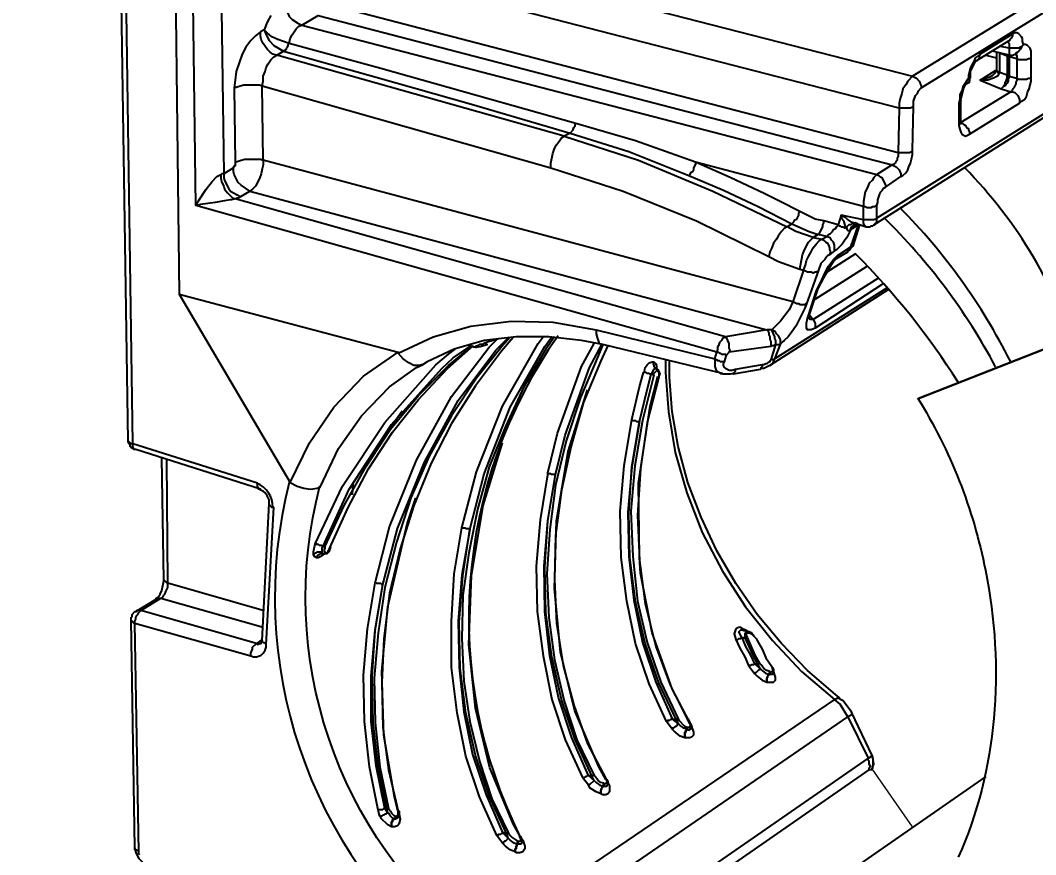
# Model space of a CAD drawing. Header units: feet. Extents: x -354 to 55127, y -297 to 4121.
# Drawn here: x -157.44 to -151.34, y 47.14 to 52.16 of the extents above; entities that cross this region are included whole.
import ezdxf
from ezdxf.enums import TextEntityAlignment as Align

# ---------------------------------------------------------------- set-up
doc = ezdxf.new("R2018")
doc.units = ezdxf.units.FT
doc.header["$MEASUREMENT"] = 0
for name, color, linetype in [('G-ANNO-TEXT', 1, 'Continuous'), ('G-TEXT', 7, 'Continuous'), ('PDF_0', 7, 'Continuous')]:
    doc.layers.add(name, color=color, linetype=linetype)
doc.styles.get("Standard").update_dxf_attribs({"font": 'arial.ttf'})

# ---------------------------------------------------------------- blocks, each defined once
blk = doc.blocks.new('sub-title')
at = {"color": 153, "lineweight": 30, "flags": 106}
blk.add_attdef('SUB_TITLE', text='', height=0.1875, dxfattribs=at).set_placement((0, 0.1875), align=Align.MIDDLE_CENTER)

msp = doc.modelspace()

# ---------------------------------------------------------------- linework, layer by layer
at = {"layer": 'PDF_0', "lineweight": 25}
for points in [[(-155.988, 48.4366), (-156.0228, 48.4134), (-156.017, 48.4076), (-156.0054, 48.4134), (-155.9938, 48.4134), (-155.9938, 48.4192), (-155.988, 48.425), (-155.988, 48.4308), (-155.9474, 49.2541), (-155.9474, 49.2773), (-155.959, 49.3005), (-155.9706, 49.3179), (-155.9822, 49.3295), (-155.9996, 49.3353), (-155.9996, 49.3411), (-156.7475, 49.5788), (-156.7591, 49.5788), (-156.7649, 49.5846), (-156.7765, 49.5904), (-156.7823, 49.5962), (-156.7823, 49.6078), (-156.7881, 49.6136), (-156.7939, 49.6252), (-156.7939, 49.631), (-156.8519, 53.4518)], [(-155.9996, 49.3411), (-156.0112, 49.3411), (-156.0112, 49.3469), (-156.017, 49.3585), (-156.017, 49.3759), (-156.7649, 49.6136), (-156.8229, 53.4345)], [(-156.2489, 53.3475), (-156.2199, 51.237), (-156.2315, 51.237), (-156.2373, 51.2312), (-156.2373, 51.208), (-156.2315, 51.1848), (-156.2199, 51.1616), (-156.2141, 51.1442), (-156.1967, 51.1211), (-156.1677, 51.0921), (-156.1503, 51.0863), (-156.1735, 51.0805), (-156.1793, 51.0805), (-156.2141, 51.0747), (-156.2721, 51.0631), (-156.3591, 51.0515), (-156.3881, 51.0457), (-156.3881, 51.0515), (-156.3707, 51.0747), (-156.3243, 51.1442), (-156.2895, 51.1906), (-156.2605, 51.2196), (-156.2373, 51.2312)], [(-155.7909, 52.5126), (-155.7561, 52.5242), (-155.7329, 52.53), (-155.7155, 52.53), (-155.6923, 52.5358), (-155.6691, 52.53), (-155.6459, 52.53), (-155.6227, 52.5242), (-155.6227, 52.2633), (-152.1671, 51.3646), (-152.0976, 51.3646), (-152.086, 51.3704), (-152.0802, 51.3762)], [(-151.1351, 52.3038), (-151.1351, 52.3154), (-151.1409, 52.3212), (-151.1409, 52.3328), (-151.1467, 52.3444), (-151.1641, 52.3618), (-151.1873, 52.3734), (-152.0802, 51.8226), (-152.057, 51.811), (-152.0396, 51.7936), (-152.0338, 51.782), (-152.0338, 51.7762), (-152.028, 51.7646), (-152.028, 51.753)], [(-150.9032, 51.84), (-152.2947, 50.9703), (-152.2947, 51.0457), (-152.2889, 51.0631), (-152.2889, 51.0805), (-152.2773, 51.1153), (-152.2715, 51.1269), (-152.2599, 51.1385), (-152.2541, 51.15), (-152.2425, 51.1558), (-152.1497, 51.2196), (-152.1381, 51.2254), (-152.1208, 51.2428), (-152.1092, 51.2602), (-152.1034, 51.2776), (-152.0918, 51.3008), (-152.086, 51.324), (-152.0802, 51.353), (-152.0802, 51.3762), (-152.0744, 51.6429), (-152.0744, 51.6719), (-152.0628, 51.7067), (-152.0512, 51.7182), (-152.0454, 51.7356), (-152.028, 51.753), (-151.1351, 52.3038)], [(-155.8547, 52.2691), (-155.8489, 52.2517), (-155.8373, 52.2053), (-155.8257, 52.1821), (-155.8083, 52.1647), (-155.7735, 52.1415), (-155.7503, 52.1299), (-155.6517, 52.1879), (-152.2019, 51.2892), (-152.2947, 51.2312), (-152.2831, 51.2254), (-152.2773, 51.2196), (-152.2657, 51.2138), (-152.2425, 51.1674), (-152.2425, 51.1558)], [(-155.9358, 52.1879), (-155.959, 52.1473), (-155.9764, 52.1009), (-155.9996, 52.0893), (-156.0286, 52.0661), (-156.0576, 52.0371), (-156.0866, 51.9966), (-156.1098, 51.956), (-156.1445, 51.8516), (-156.1503, 51.7994), (-156.1561, 51.753), (-156.1503, 51.3066), (-156.1503, 51.2834), (-156.1561, 51.2834), (-156.1561, 51.2776), (-156.1619, 51.2776), (-156.1619, 51.2718), (-156.2199, 51.237), (-156.2199, 51.2138), (-156.2141, 51.1964), (-156.1909, 51.15), (-156.1793, 51.1327), (-156.1619, 51.1211), (-156.1388, 51.1095), (-156.1214, 51.0979)], [(-156.1561, 51.753), (-156.1214, 51.7646), (-156.0982, 51.7704), (-156.0054, 51.7704), (-155.988, 51.7646), (-155.9822, 51.7936), (-155.9822, 51.8226), (-155.9706, 51.8516), (-155.9648, 51.8748), (-155.9532, 51.898), (-155.9358, 51.9212), (-155.9184, 51.9386), (-155.901, 51.9502), (-155.9242, 51.956), (-155.9416, 51.9676), (-155.959, 51.985), (-155.9822, 52.0197), (-155.9938, 52.0429), (-155.9996, 52.0661), (-155.9996, 52.0893)], [(-151.5004, 51.9386), (-151.512, 51.9444), (-151.512, 51.8284), (-151.5004, 51.8226), (-151.454, 51.811), (-151.454, 51.7994), (-151.4598, 51.7878), (-151.4598, 51.7762), (-151.4714, 51.753), (-151.4772, 51.7472), (-151.483, 51.7356), (-151.4888, 51.7298), (-151.4772, 51.7298), (-151.4656, 51.724), (-151.4482, 51.7067), (-151.4366, 51.6835), (-151.4366, 51.6603), (-151.425, 51.6719), (-151.4076, 51.6835), (-151.396, 51.7009), (-151.3902, 51.724), (-151.3786, 51.7472), (-151.367, 51.7936), (-151.367, 51.9734), (-151.3728, 51.9908), (-151.3902, 52.0081), (-151.4018, 52.0139), (-151.4134, 52.0139), (-151.4192, 52.0313), (-151.4192, 52.0487), (-151.425, 52.0603), (-151.4424, 52.0777), (-151.454, 52.0835), (-151.4656, 52.0835), (-151.4772, 52.0777), (-151.6743, 51.956), (-151.6859, 51.9444), (-151.7033, 51.9328), (-151.7091, 51.9154), (-151.7207, 51.898), (-151.7323, 51.8748), (-151.7439, 51.8284), (-151.7439, 51.811), (-151.7787, 51.7588), (-151.7845, 51.7356), (-151.7961, 51.7125), (-151.7961, 51.6835), (-151.8019, 51.6603), (-151.8019, 51.5269), (-151.7961, 51.5037), (-151.7903, 51.4863), (-151.7845, 51.4747), (-151.7613, 51.4631), (-151.7381, 51.4747), (-151.4366, 51.6603)], [(-151.7323, 51.811), (-151.7323, 51.8516), (-151.7033, 51.9096), (-151.6975, 51.9154), (-151.5004, 52.0371), (-151.4946, 52.0371), (-151.4888, 52.0487), (-151.483, 52.0545), (-151.4772, 52.0661), (-151.4772, 52.0777)], [(-155.8604, 51.9734), (-155.8547, 51.9792), (-155.8489, 51.9792), (-155.8431, 51.985), (-155.8431, 51.9908), (-155.8373, 51.9966), (-155.8315, 52.0081), (-155.8315, 52.0139), (-155.8257, 52.0197)], [(-151.5062, 52.0313), (-151.5062, 52.0255), (-151.5004, 52.0197), (-151.5004, 51.9908), (-151.5526, 52.0024)], [(-151.4134, 52.0139), (-151.425, 51.9966), (-151.4308, 51.9966), (-151.4424, 51.9908), (-151.5004, 51.9908), (-151.5004, 51.9502), (-151.4772, 51.9502), (-151.454, 51.9618), (-151.4308, 51.985)], [(-151.425, 51.9966), (-151.4308, 51.985), (-151.4482, 51.9676), (-151.4598, 51.9618), (-151.4598, 51.956), (-151.454, 51.9444), (-151.454, 51.927), (-151.454, 51.811), (-151.4424, 51.8052), (-151.396, 51.8052), (-151.3844, 51.811), (-151.3728, 51.811), (-151.367, 51.8168)], [(-154.1037, 51.5385), (-154.1095, 51.5327), (-154.1095, 51.5211), (-154.1153, 51.5153), (-154.1211, 51.5037), (-154.1211, 51.4979), (-154.1384, 51.4805), (-154.1732, 51.4631), (-155.901, 51.9502), (-155.8604, 51.9734), (-155.3038, 51.8168), (-154.7298, 51.6545), (-154.1384, 51.4805), (-153.7848, 51.3704), (-153.4253, 51.2254), (-153.2166, 51.1385), (-153.0078, 51.0399), (-152.8049, 50.9355), (-152.7006, 50.8891), (-152.6484, 50.8717), (-152.6774, 50.8544), (-152.7817, 50.8891), (-152.8339, 50.9181), (-152.8049, 50.9355), (-152.7933, 50.9471), (-152.7875, 50.9587), (-152.7759, 50.9645), (-152.7643, 50.9877), (-152.7643, 50.9993), (-152.7585, 51.0109)], [(-151.367, 51.9328), (-151.3728, 51.927), (-151.3844, 51.927), (-151.396, 51.9212), (-151.4424, 51.9212), (-151.454, 51.927), (-151.5004, 51.9386), (-151.5004, 51.8226), (-151.5062, 51.8052), (-151.5062, 51.7936), (-151.512, 51.782), (-151.5178, 51.7762), (-151.5236, 51.7646), (-151.5352, 51.7588), (-151.5468, 51.7472), (-151.5294, 51.7646), (-151.5236, 51.7762), (-151.5236, 51.7878), (-151.5178, 51.7936), (-151.512, 51.811), (-151.512, 51.8284), (-151.5583, 51.8458), (-151.5699, 51.8226), (-151.5931, 51.811), (-151.6279, 51.7994), (-151.6743, 51.7994), (-151.5468, 51.7472), (-151.4888, 51.7298), (-151.7903, 51.5443), (-151.7787, 51.5385), (-151.7729, 51.5327), (-151.7613, 51.5269), (-151.7555, 51.5153), (-151.7439, 51.5095), (-151.7439, 51.4979), (-151.7381, 51.4863), (-151.7381, 51.4747)], [(-151.6743, 51.956), (-151.6801, 51.9444), (-151.6801, 51.9328), (-151.6859, 51.9212), (-151.6917, 51.9154), (-151.6975, 51.9154)], [(-151.5757, 51.9676), (-151.5757, 51.8632), (-151.5873, 51.84), (-151.6047, 51.8226), (-151.6163, 51.8168), (-151.6511, 51.8052), (-151.6743, 51.7994), (-151.5815, 51.8574)], [(-151.6395, 51.9502), (-151.5757, 51.9328)], [(-151.5004, 51.9502), (-151.5989, 51.9734)], [(-151.5583, 51.9618), (-151.5583, 51.8458), (-151.5699, 51.8516), (-151.5757, 51.8574), (-151.5757, 51.8632), (-151.5757, 51.8574), (-151.5699, 51.8516), (-151.5699, 51.8458), (-151.5583, 51.8458)], [(-151.5526, 51.9618), (-151.512, 51.9444)], [(-151.8019, 51.5443), (-151.7903, 51.5559), (-151.7903, 51.6777), (-151.7903, 51.6835), (-151.7729, 51.753), (-151.7613, 51.7704), (-151.7497, 51.782), (-151.7381, 51.7878), (-151.7381, 51.7994), (-151.7381, 51.811), (-151.7381, 51.7936), (-151.7381, 51.7994), (-151.7439, 51.811)], [(-152.2541, 50.576), (-152.6658, 50.3093), (-152.689, 50.2977), (-152.7121, 50.2977), (-152.7179, 50.3093), (-152.7179, 50.3383), (-152.7121, 50.3673), (-152.7063, 50.3847), (-152.66, 50.5297), (-152.6252, 50.5992), (-152.6078, 50.6398), (-152.5846, 50.6804), (-152.5556, 50.721), (-152.5266, 50.75), (-152.515, 50.7558), (-152.4512, 50.7964), (-152.4049, 50.9297), (-152.4512, 50.9007), (-152.4512, 50.9065), (-152.4454, 50.9181), (-152.4396, 50.9239), (-152.428, 50.9297), (-152.4164, 50.9297), (-152.4107, 50.9355), (-152.3585, 50.9181), (-152.3353, 50.9181), (-152.3295, 50.9239), (-152.3179, 50.9239), (-152.3121, 50.9297), (-150.9264, 51.8052)], [(-151.7381, 51.7936), (-151.7497, 51.782)], [(-151.5178, 51.7936), (-151.5062, 51.7936)], [(-152.0744, 51.6429), (-152.0802, 51.6371), (-152.0918, 51.6313), (-152.1613, 51.6313), (-152.1671, 51.3646), (-152.1671, 51.3414), (-152.1729, 51.3298), (-152.1729, 51.3182), (-152.1787, 51.3124), (-152.1845, 51.3008), (-152.1903, 51.295), (-152.2019, 51.2892), (-152.1787, 51.2776), (-152.1613, 51.2602), (-152.1497, 51.237), (-152.1497, 51.2196)], [(-151.7903, 51.6777), (-151.7903, 51.6719), (-151.8019, 51.6603)], [(-151.7903, 51.5327), (-151.7903, 51.5617)], [(-154.2544, 51.2718), (-154.2544, 51.3008), (-154.2428, 51.3588), (-154.2312, 51.3878), (-154.2196, 51.411), (-154.2022, 51.4341), (-154.1906, 51.4515), (-154.1732, 51.4631), (-153.7268, 51.3182), (-153.2803, 51.1327), (-152.8339, 50.9181), (-152.8513, 50.9065), (-152.8687, 50.8891), (-152.8861, 50.8659), (-152.8977, 50.8428), (-152.9151, 50.8196), (-152.9267, 50.7906), (-152.9383, 50.7674), (-152.9441, 50.7384)], [(-156.1503, 51.3066), (-156.1156, 51.3182), (-156.0924, 51.324), (-155.9996, 51.324), (-155.9822, 51.3182), (-155.9822, 51.2892), (-155.988, 51.266), (-155.9938, 51.237), (-156.0054, 51.208), (-156.0286, 51.1616), (-156.046, 51.1442), (-156.0634, 51.1327), (-156.1156, 51.1674), (-156.133, 51.1848), (-156.1561, 51.2312), (-156.1619, 51.2486), (-156.1619, 51.2718)], [(-152.3585, 50.9181), (-152.3643, 50.9239), (-152.3701, 50.9239), (-152.3701, 50.9297), (-152.3759, 50.9413), (-152.3759, 50.9587), (-152.5092, 50.9877), (-152.5266, 50.9297), (-152.6136, 50.9529), (-152.6658, 50.9645), (-152.9673, 51.1153), (-153.176, 51.2138), (-153.3847, 51.3066), (-153.3847, 51.295), (-153.3963, 51.2718), (-153.3963, 51.2602), (-153.4021, 51.2486), (-153.4137, 51.2428), (-153.4195, 51.2312), (-153.4253, 51.2254)], [(-152.3121, 50.9297), (-152.3063, 50.9297), (-152.3005, 50.9413), (-152.2947, 50.9471), (-152.2947, 50.9703), (-152.3005, 50.9645), (-152.3121, 50.9587), (-152.3759, 50.9587), (-152.3759, 51.0399), (-152.3643, 51.0399), (-152.3527, 51.0341), (-152.3295, 51.0341), (-152.3179, 51.0399), (-152.3063, 51.0399), (-152.3005, 51.0457), (-152.2947, 51.0457)], [(-152.7585, 50.663), (-152.7411, 50.75), (-152.7295, 50.779), (-152.7063, 50.8254), (-152.6774, 50.8544), (-152.6252, 50.8428), (-152.5962, 50.8601), (-152.6484, 50.8717), (-152.6368, 50.8833), (-152.6194, 50.9181), (-152.6194, 50.9297), (-152.6136, 50.9413), (-152.6136, 50.9529)], [(-152.5498, 50.7732), (-152.5498, 50.808), (-152.5556, 50.8254), (-152.5672, 50.837), (-152.573, 50.8486), (-152.5962, 50.8601), (-152.5846, 50.8717), (-152.573, 50.8775), (-152.5614, 50.8891), (-152.5556, 50.9007), (-152.544, 50.9065), (-152.5382, 50.9181), (-152.5266, 50.9297), (-152.5208, 50.9239), (-152.515, 50.9239), (-152.5092, 50.9181), (-152.4976, 50.9181), (-152.4918, 50.9123), (-152.4744, 50.9123), (-152.4744, 50.9007), (-152.4686, 50.8949), (-152.4628, 50.8949), (-152.4512, 50.9007), (-152.4744, 50.8544), (-152.4918, 50.8312), (-152.5034, 50.8138), (-152.5382, 50.779), (-152.5498, 50.7732), (-152.5788, 50.75), (-152.5904, 50.7442), (-152.5962, 50.7384), (-152.6078, 50.721), (-152.631, 50.6978), (-152.6426, 50.663), (-152.6484, 50.6514), (-152.7179, 50.4543), (-152.7295, 50.4253), (-152.7817, 50.3209), (-152.8049, 50.2861), (-152.8281, 50.2572), (-152.8513, 50.234), (-152.8745, 50.2166), (-152.9093, 50.1238), (-152.2309, 50.5529)], [(-152.3991, 50.9297), (-152.4396, 50.8022), (-152.4454, 50.7964), (-152.457, 50.779), (-152.4686, 50.7732)], [(-152.4512, 50.9007), (-152.4454, 50.9123), (-152.428, 50.9297)], [(-152.4107, 50.9355), (-152.428, 50.9413)], [(-152.6484, 50.6514), (-152.66, 50.6456), (-152.6658, 50.6456), (-152.6774, 50.6398), (-152.689, 50.6456), (-152.7121, 50.6456), (-152.7353, 50.6572), (-152.7237, 50.6862), (-152.7179, 50.7152), (-152.7063, 50.7384), (-152.689, 50.7674), (-152.6774, 50.7906), (-152.66, 50.8138), (-152.6426, 50.8312), (-152.6252, 50.8428), (-152.6136, 50.837), (-152.602, 50.8254), (-152.5904, 50.8196), (-152.5846, 50.808), (-152.5788, 50.7906), (-152.5788, 50.779), (-152.573, 50.7674), (-152.5788, 50.75)], [(-152.7006, 50.3847), (-152.7121, 50.3673), (-152.7006, 50.3847), (-152.6484, 50.5471), (-152.6136, 50.6108), (-152.602, 50.634), (-152.5672, 50.692), (-152.5556, 50.7094), (-152.5382, 50.7268), (-152.4686, 50.7674), (-152.4686, 50.7732), (-152.457, 50.779), (-152.457, 50.7848), (-152.4512, 50.7964), (-152.4454, 50.7964), (-152.4396, 50.8022)], [(-152.515, 50.7558), (-152.5208, 50.75), (-152.5266, 50.7384), (-152.5382, 50.7268)], [(-152.6658, 50.4833), (-152.3527, 50.6804)], [(-152.2831, 50.6108), (-152.6774, 50.3615), (-152.6658, 50.3383), (-152.6658, 50.3093)], [(-152.6252, 50.5992), (-152.6136, 50.6108)], [(-152.2251, 50.5413), (-152.9383, 50.0832), (-152.9209, 50.0948), (-152.9151, 50.1064), (-152.9093, 50.1238), (-152.9151, 50.118), (-152.9325, 50.118)], [(-152.6484, 50.5471), (-152.66, 50.5297)], [(-156.4866, 50.5123), (-155.8199, 49.3817), (-155.7793, 49.3585), (-155.7387, 49.3469), (-155.6981, 49.3411), (-155.6575, 49.3469), (-155.6401, 49.3527), (-155.53, 49.5846), (-155.3908, 49.7817), (-155.2227, 49.9557), (-155.0603, 50.0716), (-155.0255, 50.089)], [(-152.7179, 50.4543), (-152.7237, 50.4543), (-152.7295, 50.4485), (-152.7527, 50.4485), (-152.7643, 50.4543), (-152.7759, 50.4543), (-152.7991, 50.4659), (-152.8223, 50.4195), (-152.8745, 50.3499), (-152.9267, 50.2977), (-152.9267, 50.2919), (-152.9093, 50.2572), (-152.9093, 50.2456), (-152.9035, 50.234), (-152.9035, 50.2108), (-152.8803, 50.2108), (-152.8745, 50.2166), (-152.8745, 50.2398), (-152.8861, 50.263), (-152.8977, 50.2746), (-152.9035, 50.2861), (-152.9267, 50.2977), (-152.9557, 50.2977), (-152.9499, 50.2919), (-152.9441, 50.2804), (-152.9441, 50.2688), (-152.9383, 50.2572), (-152.9383, 50.2398), (-152.9325, 50.2282), (-152.9325, 50.1992), (-153.1818, 50.1644), (-153.176, 50.176), (-153.1818, 50.1876), (-153.1818, 50.2166), (-153.1992, 50.2514), (-153.205, 50.2572), (-153.2108, 50.2514), (-153.2224, 50.2456), (-153.2282, 50.234), (-153.2398, 50.2224), (-153.2456, 50.205), (-153.2514, 50.1934), (-153.2514, 50.1818), (-153.2572, 50.1644), (-153.2456, 50.1644), (-153.2398, 50.1586), (-153.234, 50.1586), (-153.2282, 50.1528), (-153.205, 50.1528), (-153.1992, 50.147)], [(-152.7006, 50.3905), (-152.6774, 50.3615), (-152.6948, 50.3615), (-152.7006, 50.3731), (-152.7063, 50.3789)], [(-153.9819, 50.2977), (-153.9819, 50.2746), (-153.9761, 50.2514), (-153.9703, 50.234), (-153.9645, 50.2224), (-153.9529, 50.2108), (-153.9413, 50.2108), (-153.9703, 50.1412), (-154.0747, 49.8919), (-154.1616, 49.631), (-154.2254, 49.3643), (-154.2602, 49.0976), (-154.2776, 48.8309), (-154.266, 48.5699), (-154.2312, 48.3148), (-154.1732, 48.0655), (-154.0979, 47.8336), (-153.9935, 47.6191), (-154.0051, 47.6191), (-154.0051, 47.6133), (-154.1095, 47.8394), (-154.1906, 48.0771), (-154.2486, 48.3322), (-154.2834, 48.5989), (-154.2892, 48.8714), (-154.2718, 49.1497), (-154.2254, 49.428), (-154.1674, 49.6658), (-154.0225, 50.0716), (-153.9471, 50.2108)], [(-155.1647, 47.3872), (-155.1589, 47.3582), (-155.1647, 47.335), (-155.1647, 47.3292), (-155.1763, 47.3176), (-155.1937, 47.3118), (-155.2111, 47.3118), (-155.2343, 47.3234), (-155.2749, 47.364), (-155.2749, 47.3698), (-155.2807, 47.3756), (-155.2922, 47.4104), (-155.3444, 47.6713), (-155.3734, 47.9438), (-155.3792, 48.2221), (-155.356, 48.5004), (-155.3096, 48.7787), (-155.2227, 49.115), (-155.0603, 49.515), (-154.8516, 49.8977), (-154.6255, 50.1934), (-154.5791, 50.2398)], [(-154.5037, 50.2456), (-154.5385, 50.2108), (-154.7009, 50.0078), (-154.8516, 49.7817), (-154.985, 49.5382), (-155.0951, 49.2889), (-155.1821, 49.0222), (-155.2517, 48.7497), (-155.2922, 48.4772), (-155.3154, 48.2047), (-155.3096, 47.938), (-155.2807, 47.6713), (-155.2285, 47.4219), (-155.2343, 47.4219), (-155.2343, 47.4161), (-155.2401, 47.4161), (-155.2922, 47.6713), (-155.3212, 47.938), (-155.327, 48.2163), (-155.3096, 48.4888), (-155.2633, 48.7671), (-155.1763, 49.1034), (-155.0139, 49.5034), (-154.811, 49.8745), (-154.5849, 50.176), (-154.5037, 50.2572)], [(-154.4805, 50.2514), (-154.5501, 50.1702), (-154.7067, 49.9615), (-154.8516, 49.7353), (-154.9734, 49.4976), (-155.0777, 49.2425), (-155.1589, 48.9816), (-155.2227, 48.7149), (-155.2575, 48.4424), (-155.2691, 48.1757), (-155.2633, 47.909), (-155.2285, 47.6539), (-155.1705, 47.4046), (-155.1647, 47.4046), (-155.1647, 47.3756), (-155.1763, 47.364), (-155.1879, 47.3582), (-155.1937, 47.3582), (-155.1937, 47.364), (-155.1937, 47.3582), (-155.1995, 47.3582), (-155.1995, 47.3524), (-155.2053, 47.3466), (-155.2053, 47.3408), (-155.2111, 47.335), (-155.2111, 47.3118), (-155.2111, 47.3408), (-155.2053, 47.3466), (-155.2053, 47.3524), (-155.1995, 47.3582), (-155.1937, 47.3582), (-155.2053, 47.364), (-155.2169, 47.3756), (-155.2285, 47.393), (-155.2401, 47.393), (-155.2459, 47.3872), (-155.2517, 47.3872), (-155.2575, 47.3814), (-155.2633, 47.3814), (-155.2691, 47.3756), (-155.2749, 47.3756), (-155.2749, 47.3698)], [(-153.147, 50.06), (-153.147, 50.0484), (-153.1528, 50.0426), (-153.1528, 50.0368), (-153.1586, 50.0368), (-153.176, 50.031), (-153.2166, 50.031), (-153.2224, 50.0368), (-153.9413, 50.2108), (-154.0689, 50.234), (-154.266, 50.2572), (-154.4631, 50.2572), (-154.6545, 50.234), (-154.8342, 50.1818), (-154.9965, 50.1064), (-155.0255, 50.089), (-155.0313, 50.089), (-155.0429, 50.0832), (-155.0777, 50.0832), (-155.1067, 50.1006), (-155.1415, 50.1238), (-155.1705, 50.1586)], [(-154.4283, 47.2364), (-154.4225, 47.2306), (-154.411, 47.1958), (-154.411, 47.1784), (-154.4225, 47.161), (-154.4399, 47.1552), (-154.4573, 47.1552), (-154.4689, 47.161), (-154.4979, 47.1726), (-154.5269, 47.1958), (-154.5443, 47.2132), (-154.5791, 47.2596), (-154.6835, 47.4915), (-154.7646, 47.735), (-154.8168, 47.9959), (-154.8516, 48.2685), (-154.8516, 48.5468), (-154.8342, 48.8309), (-154.7878, 49.1092), (-154.7009, 49.4454), (-154.5443, 49.8397), (-154.3298, 50.2166), (-154.3008, 50.2572)], [(-154.2312, 50.2572), (-154.2834, 50.1818), (-154.4168, 49.9557), (-154.5269, 49.7179), (-154.6255, 49.4744), (-154.6951, 49.2193), (-154.7472, 48.9584), (-154.782, 48.7033), (-154.7878, 48.4424), (-154.7762, 48.1873), (-154.7414, 47.9438), (-154.6835, 47.706), (-154.6081, 47.4799), (-154.5095, 47.277), (-154.5095, 47.2712), (-154.5211, 47.2712), (-154.6255, 47.4973), (-154.7067, 47.7408), (-154.7646, 47.9959), (-154.7994, 48.2627), (-154.8052, 48.541), (-154.782, 48.8193), (-154.7414, 49.0976), (-154.6545, 49.4338), (-154.4979, 49.8339), (-154.2892, 50.1992), (-154.2486, 50.2572)], [(-154.6487, 50.2224), (-154.6661, 50.2108), (-154.6835, 50.2108), (-154.6893, 50.205), (-154.7067, 50.1992), (-154.7124, 50.1934), (-154.7472, 50.205), (-154.7124, 50.1934), (-154.7472, 50.205)], [(-154.7067, 50.1934), (-154.7009, 50.1934), (-154.6777, 50.1992), (-154.6371, 50.2108), (-154.6429, 50.2108), (-154.6429, 50.2166), (-154.6487, 50.2166), (-154.6487, 50.2224), (-154.5675, 50.2456)], [(-155.8199, 49.3817), (-155.7039, 49.6194), (-155.559, 49.8339), (-155.3792, 50.0194), (-155.1705, 50.1644)], [(-155.6807, 48.9468), (-155.6691, 48.9584), (-155.6633, 48.9584), (-155.6575, 48.9642), (-155.6285, 48.9642), (-155.6285, 48.9874), (-155.6227, 48.999), (-155.6169, 48.999), (-155.6169, 48.9932), (-155.6111, 48.9932), (-155.4952, 49.2425), (-155.3618, 49.4802), (-155.2169, 49.7006), (-155.0487, 49.9035), (-154.869, 50.0832), (-154.7298, 50.1992)], [(-155.5763, 48.9874), (-155.5821, 48.9874), (-155.5763, 48.9874), (-155.5821, 48.9816), (-155.5879, 48.9642), (-155.5995, 48.9526), (-155.6285, 48.9526), (-155.6285, 48.9642), (-155.6285, 48.9584), (-155.6227, 48.9526), (-155.6111, 48.9526), (-155.6053, 48.9584), (-155.6111, 48.9584), (-155.6111, 48.9526), (-155.6401, 48.9526), (-155.6459, 48.9468), (-155.6517, 48.9468), (-155.6575, 48.941), (-155.6575, 48.9352), (-155.6633, 48.9294), (-155.6749, 48.9352), (-155.6807, 48.9468), (-155.6807, 48.9642), (-155.6749, 48.9932), (-155.6691, 49.0164), (-155.5068, 49.3585), (-155.2517, 49.7411), (-154.9444, 50.089), (-154.869, 50.1528), (-154.8284, 50.1818)], [(-155.6691, 49.0164), (-155.6633, 49.0164), (-155.6633, 49.0106), (-155.6517, 49.0106), (-155.6459, 49.0048), (-155.6343, 49.0048), (-155.6285, 48.999), (-155.6227, 48.999), (-155.4662, 49.3411), (-155.2111, 49.7295), (-154.9096, 50.0658), (-154.84, 50.1296), (-154.7414, 50.1992)], [(-155.6111, 48.9932), (-155.6111, 48.9874), (-155.6169, 48.9758), (-155.6169, 48.97), (-155.6053, 48.9584), (-155.5995, 48.9584), (-155.5937, 48.9642), (-155.5821, 48.9874), (-155.472, 49.2309), (-155.3502, 49.4628), (-155.2053, 49.6832), (-155.0487, 49.8803), (-154.8748, 50.0658), (-154.7182, 50.205)], [(-154.2718, 49.4396), (-154.2138, 49.6774), (-154.0689, 50.0774), (-153.9935, 50.2166)], [(-153.9123, 50.205), (-153.9529, 50.1122), (-154.0573, 49.8629), (-154.1327, 49.602), (-154.1906, 49.3353), (-154.2254, 49.0628), (-154.2312, 48.7961), (-154.2196, 48.5352), (-154.179, 48.28), (-154.1153, 48.0423), (-154.0341, 47.8104), (-153.9239, 47.6017), (-153.9181, 47.5959), (-153.9123, 47.5843), (-153.9123, 47.5669), (-153.9181, 47.5611), (-153.9181, 47.5553), (-153.9181, 47.5611)], [(-152.9325, 50.1992), (-152.9267, 50.205), (-152.9151, 50.205), (-152.9035, 50.2108), (-152.9325, 50.118), (-152.9383, 50.1122), (-152.9383, 50.1064), (-152.9499, 50.1006), (-152.9557, 50.0948), (-152.9615, 50.0948), (-152.9731, 50.089), (-152.9847, 50.089), (-153.147, 50.06), (-153.1644, 50.0542), (-153.1818, 50.0542), (-153.205, 50.0658), (-153.2108, 50.0716), (-153.2166, 50.0832), (-153.2166, 50.0948), (-153.2108, 50.1064), (-153.1992, 50.147), (-153.1818, 50.1644)], [(-153.4079, 47.9206), (-153.4079, 47.9148), (-153.3963, 47.88), (-153.3963, 47.8626), (-153.4079, 47.851), (-153.4195, 47.8452), (-153.4485, 47.8452), (-153.4775, 47.8568), (-153.5123, 47.8858), (-153.5239, 47.8974), (-153.5587, 47.9438), (-153.663, 48.1699), (-153.7442, 48.4134), (-153.7964, 48.6685), (-153.8312, 48.9294), (-153.837, 49.2077), (-153.8138, 49.4802), (-153.7674, 49.7585), (-153.721, 49.9557), (-153.6978, 50.0426), (-153.692, 50.0484), (-153.6862, 50.0716), (-153.6746, 50.089), (-153.663, 50.1006), (-153.6456, 50.1064), (-153.634, 50.1064), (-153.6398, 50.1006), (-153.6398, 50.0948), (-153.634, 50.089), (-153.634, 50.0774), (-153.6224, 50.0658), (-153.634, 50.06), (-153.6398, 50.0542), (-153.6514, 50.031), (-153.6572, 50.031), (-153.663, 50.0368), (-153.6746, 50.0368), (-153.6804, 50.0426), (-153.6978, 50.0426)], [(-153.5644, 50.118), (-153.5644, 50.0426), (-153.5471, 49.8049), (-153.5065, 49.5614), (-153.4369, 49.3179), (-153.3441, 49.0802), (-153.2224, 48.8483), (-153.0832, 48.6337), (-152.9209, 48.4308), (-152.7469, 48.2453), (-152.5498, 48.0771), (-152.544, 48.0771), (-152.5382, 48.0829), (-152.5208, 48.0887), (-152.544, 48.1061), (-152.7121, 48.2511), (-152.8687, 48.4134), (-153.0136, 48.5873), (-153.1412, 48.7729), (-153.2572, 48.97), (-153.3499, 49.1729), (-153.4311, 49.3817), (-153.4891, 49.5962), (-153.5239, 49.8049), (-153.5413, 50.0136), (-153.5413, 50.1122)], [(-153.2108, 50.1064), (-153.234, 50.1064), (-153.2398, 50.1122), (-153.2514, 50.1122), (-153.2572, 50.118), (-153.263, 50.118), (-153.2688, 50.1238), (-153.2688, 50.0774), (-153.263, 50.06), (-153.2514, 50.0484), (-153.234, 50.0368), (-153.2224, 50.0368)], [(-153.6224, 50.0716), (-153.6108, 50.06), (-153.605, 50.0484), (-153.5992, 50.031), (-153.605, 50.0194), (-153.605, 50.0136), (-153.6746, 49.7411), (-153.7152, 49.4628), (-153.7326, 49.1845), (-153.721, 48.912), (-153.6862, 48.6511), (-153.6224, 48.396), (-153.5355, 48.1583), (-153.4253, 47.938), (-153.4137, 47.9264), (-153.4137, 47.9206), (-153.4195, 47.9148), (-153.4195, 47.909), (-153.4369, 47.909), (-153.4485, 47.9148), (-153.4833, 47.9496), (-153.4891, 47.9612), (-153.4949, 47.9612), (-153.4949, 47.9554), (-153.5007, 47.9554), (-153.605, 48.1757), (-153.6862, 48.4134), (-153.7442, 48.6627), (-153.779, 48.9294), (-153.7848, 49.1961), (-153.7674, 49.4744), (-153.721, 49.7469), (-153.6746, 49.9383), (-153.6514, 50.031), (-153.6456, 50.031), (-153.6398, 50.0252), (-153.634, 50.0252), (-153.7036, 49.7527), (-153.75, 49.4802), (-153.7732, 49.2077), (-153.7616, 48.9352), (-153.7326, 48.6685), (-153.6746, 48.4192), (-153.5934, 48.1815), (-153.4891, 47.9612)], [(-153.634, 50.0252), (-153.634, 50.0368), (-153.6166, 50.0542), (-153.6108, 50.0484), (-153.605, 50.0484), (-153.605, 50.0136)], [(-152.9847, 50.089), (-152.9847, 50.0774), (-152.9904, 50.0716), (-152.9904, 50.0658), (-152.9962, 50.06), (-153.1586, 50.031), (-153.1586, 50.0368)], [(-152.9383, 50.089), (-152.9383, 50.0832), (-152.9731, 50.0658), (-152.9962, 50.0658)], [(-153.4253, 47.938), (-153.4195, 47.938), (-153.5239, 48.1409), (-153.6456, 48.4772), (-153.7152, 48.8367), (-153.721, 48.9294), (-153.7268, 49.3759), (-153.6572, 49.8397), (-153.6108, 50.0194)], [(-153.9239, 47.5959), (-153.9645, 47.6713), (-154.1095, 48.0075), (-154.1964, 48.3612), (-154.2312, 48.7439), (-154.2196, 49.1497), (-154.15, 49.5672), (-154.0341, 49.9383)], [(-155.3212, 49.5614), (-155.2285, 49.6948), (-155.1473, 49.8107)], [(-153.7674, 49.7585), (-153.7616, 49.7527), (-153.7442, 49.7527), (-153.7384, 49.7469), (-153.721, 49.7469), (-153.7674, 49.4744), (-153.7906, 49.2019), (-153.7848, 48.9352), (-153.7558, 48.6743), (-153.7036, 48.4192), (-153.6224, 48.1815), (-153.5239, 47.9612), (-153.5297, 47.9554), (-153.5355, 47.9554), (-153.5413, 47.9496), (-153.5529, 47.9496), (-153.5529, 47.9438), (-153.5587, 47.9438)], [(-156.7475, 49.5788), (-156.7591, 49.5788), (-156.7591, 49.5846), (-156.7649, 49.5962), (-156.7649, 49.6136), (-156.7765, 49.6136), (-156.7939, 49.631)], [(-154.4341, 47.248), (-154.4805, 47.3292), (-154.6197, 47.6655), (-154.7067, 48.0249), (-154.7472, 48.4076), (-154.7298, 48.8193), (-154.6603, 49.2425), (-154.5443, 49.6194)], [(-156.7533, 47.1842), (-156.7765, 48.5526), (-156.7765, 48.5699), (-156.7707, 48.5757), (-156.7707, 48.5873), (-156.7533, 48.6047), (-156.7475, 48.6047), (-156.6258, 48.6801), (-156.6258, 48.6859), (-156.6142, 48.6917), (-156.6026, 48.7091), (-156.591, 48.7323), (-156.5794, 48.7903), (-156.5794, 48.7961), (-156.591, 49.5266)], [(-156.5794, 48.7961), (-156.562, 48.7787), (-156.5562, 48.7787), (-156.562, 49.515)], [(-153.9123, 47.5785), (-153.9007, 47.5553), (-153.9007, 47.5205), (-153.9123, 47.5089), (-153.9239, 47.5031), (-153.9413, 47.5031), (-153.9529, 47.5089), (-153.9819, 47.5205), (-154.0167, 47.5437), (-154.0283, 47.5611), (-154.0631, 47.6075), (-154.0515, 47.6075), (-154.0457, 47.6133), (-154.0399, 47.6133), (-154.0341, 47.6191), (-154.0283, 47.6191), (-154.1269, 47.8452), (-154.208, 48.0887), (-154.2602, 48.338), (-154.2892, 48.6047), (-154.295, 48.8772), (-154.2718, 49.1497), (-154.2254, 49.428), (-154.2486, 49.428), (-154.2544, 49.4338), (-154.2718, 49.4338), (-154.2718, 49.4396), (-154.3182, 49.1555), (-154.3414, 48.8772), (-154.3356, 48.6047), (-154.3008, 48.338), (-154.2486, 48.0771), (-154.1674, 47.8336), (-154.0631, 47.6075)], [(-155.443, 49.3759), (-155.4488, 49.3063)], [(-156.7243, 47.1436), (-156.7301, 47.1494), (-156.7301, 47.161), (-156.7533, 48.5352), (-156.0576, 48.338), (-156.0402, 48.3322), (-156.0228, 48.3322), (-156.0054, 48.338), (-155.9938, 48.3438), (-155.9822, 48.3554), (-155.9706, 48.3728), (-155.9648, 48.3902), (-155.9648, 48.4076), (-155.9184, 49.2309), (-155.93, 49.2309), (-155.9474, 49.2483), (-155.9474, 49.2541)], [(-155.1705, 47.3988), (-155.1937, 47.4915), (-155.2575, 47.8626), (-155.2691, 48.2453), (-155.2343, 48.6337), (-155.1183, 49.1324), (-155.0661, 49.2889)], [(-154.7878, 49.1092), (-154.7704, 49.1092), (-154.7646, 49.1034), (-154.7472, 49.1034), (-154.7414, 49.0976), (-154.7878, 48.8251), (-154.811, 48.5468), (-154.8052, 48.2685), (-154.7762, 48.0017), (-154.724, 47.7466), (-154.6429, 47.5031), (-154.5443, 47.277), (-154.5443, 47.2712), (-154.5501, 47.2712), (-154.5559, 47.2654), (-154.5675, 47.2654), (-154.5733, 47.2596), (-154.5791, 47.2596)], [(-156.0576, 48.338), (-156.0576, 48.3554), (-156.046, 48.3786), (-156.046, 48.3902), (-156.0228, 48.4134), (-156.7185, 48.6105), (-156.5968, 48.6859), (-156.5852, 48.6917), (-156.5794, 48.7033), (-156.5736, 48.7091), (-156.5678, 48.7265), (-156.5562, 48.7497), (-156.5562, 48.7787), (-155.9764, 48.6105)], [(-155.2922, 47.4104), (-155.2864, 47.4161), (-155.2633, 47.4161), (-155.2575, 47.4219), (-155.2517, 47.4219), (-155.3038, 47.6771), (-155.3328, 47.9438), (-155.3328, 48.2163), (-155.3096, 48.4946), (-155.2633, 48.7671), (-155.2691, 48.7671), (-155.2749, 48.7729), (-155.298, 48.7729), (-155.3038, 48.7787), (-155.3096, 48.7787)], [(-156.6258, 48.6859), (-156.5968, 48.6859), (-155.9822, 48.512)], [(-156.7765, 48.5526), (-156.7591, 48.5352), (-156.7533, 48.5352), (-156.7533, 48.5468), (-156.7475, 48.5584), (-156.7475, 48.5699), (-156.7417, 48.5815), (-156.7359, 48.5873), (-156.7301, 48.5989), (-156.7185, 48.6105), (-156.7417, 48.6105), (-156.7475, 48.6047)], [(-153.031, 48.4598), (-153.0368, 48.4598), (-153.0484, 48.4772), (-153.0658, 48.483), (-153.0948, 48.4888), (-153.1064, 48.4946), (-153.1006, 48.4946), (-153.0948, 48.4888), (-153.1064, 48.5004), (-153.1064, 48.5062), (-153.0832, 48.4946), (-153.0658, 48.483), (-153.0774, 48.483), (-153.089, 48.4714), (-153.089, 48.4598), (-153.0832, 48.4424), (-153.1064, 48.4482), (-153.1238, 48.483), (-153.1122, 48.4946), (-153.1064, 48.4946), (-153.1064, 48.5062), (-153.118, 48.512), (-153.1354, 48.5062), (-153.1412, 48.5004), (-153.147, 48.4888), (-153.1528, 48.4714), (-153.1412, 48.4366), (-153.118, 48.3844), (-153.089, 48.3322), (-153.0658, 48.28), (-153.031, 48.2337), (-153.0136, 48.2163), (-152.9847, 48.1931), (-152.9557, 48.1815), (-152.9151, 48.1815), (-152.9035, 48.1931), (-152.9035, 48.2105), (-152.9093, 48.2279), (-152.9151, 48.2511)], [(-152.9267, 48.2743), (-152.9209, 48.2569), (-152.9209, 48.2453), (-152.9267, 48.2453), (-152.9325, 48.2395), (-152.9383, 48.2453), (-152.9557, 48.2511), (-152.9731, 48.2627), (-152.9904, 48.2858), (-152.9962, 48.2916), (-153.0252, 48.3438), (-153.0716, 48.4482), (-153.0774, 48.4598), (-153.0774, 48.4714), (-153.0716, 48.4772), (-153.06, 48.4772), (-153.0484, 48.4714), (-153.0194, 48.4424), (-153.0136, 48.4308), (-152.9847, 48.3786), (-152.9615, 48.3264), (-152.9267, 48.2743), (-152.9209, 48.2685), (-152.9151, 48.2569), (-152.9151, 48.2395), (-152.9209, 48.2337), (-152.9209, 48.2279), (-152.9209, 48.2337)], [(-155.988, 48.4308), (-155.988, 48.425), (-155.9822, 48.4192), (-155.9764, 48.4192), (-155.9648, 48.4076)], [(-153.1412, 48.4366), (-153.1296, 48.4366), (-153.1238, 48.4424), (-153.1122, 48.4424), (-153.1064, 48.4482), (-153.0832, 48.396), (-153.0542, 48.3438), (-153.031, 48.2916), (-153.0368, 48.2858), (-153.0484, 48.2858), (-153.0542, 48.28), (-153.0658, 48.28)], [(-152.9962, 48.2916), (-153.002, 48.2916), (-153.0078, 48.2858), (-153.0368, 48.338), (-153.0832, 48.4424), (-153.0832, 48.4482), (-153.0716, 48.4482)], [(-153.031, 48.2337), (-153.0252, 48.2337), (-153.0252, 48.2395), (-153.0194, 48.2395), (-153.002, 48.2569), (-152.9962, 48.2569), (-152.9962, 48.2627), (-152.9847, 48.2511), (-152.9615, 48.2337), (-152.9441, 48.2279), (-152.9499, 48.2221), (-152.9499, 48.2163), (-152.9557, 48.2105), (-152.9557, 48.1815), (-152.9557, 48.2047), (-152.9499, 48.2105), (-152.9499, 48.2163), (-152.9441, 48.2221), (-152.9441, 48.2279), (-152.9441, 48.2337), (-152.9383, 48.2337), (-152.9383, 48.2453), (-152.9383, 48.2337), (-152.9441, 48.2337), (-152.9441, 48.2279), (-152.9209, 48.2279)], [(-152.5498, 48.0771), (-152.5266, 48.0887), (-152.5208, 48.0887), (-152.5208, 48.0829), (-152.4976, 48.0713), (-152.4512, 48.0075), (-152.4454, 47.9901)], [(-152.3295, 47.6539), (-152.3179, 47.6655), (-152.3179, 47.6713), (-152.3121, 47.6887), (-152.3179, 47.7292), (-152.3237, 47.7408), (-152.4454, 47.9959), (-152.4454, 47.9844), (-152.4686, 47.9728), (-152.4918, 48.0075), (-152.515, 48.0481), (-152.5498, 48.0771), (-154.7124, 46.6044)], [(-154.6197, 46.4943), (-152.4686, 47.9728), (-152.3469, 47.7234), (-154.4979, 46.2334)], [(-153.4311, 47.909), (-153.4311, 47.9032), (-153.4427, 47.8916), (-153.4427, 47.88), (-153.4485, 47.8742), (-153.4485, 47.8452), (-153.4485, 47.88), (-153.4427, 47.8858), (-153.4427, 47.8916), (-153.4369, 47.8974), (-153.4543, 47.9032), (-153.4775, 47.9206), (-153.4891, 47.9322), (-153.5239, 47.9612), (-153.5007, 47.9554), (-153.4891, 47.9322), (-153.4949, 47.9264), (-153.4949, 47.9206), (-153.5007, 47.9148), (-153.5065, 47.9148), (-153.5181, 47.9032), (-153.5239, 47.9032), (-153.5239, 47.8974)], [(-153.4311, 47.9612), (-153.4195, 47.938), (-153.4137, 47.9322), (-153.4079, 47.9206), (-153.4079, 47.9032), (-153.4137, 47.8974), (-153.4253, 47.8916), (-153.4311, 47.8916), (-153.4369, 47.8974), (-153.4369, 47.909)], [(-154.4863, 46.1638), (-152.3411, 47.6539)], [(-154.0283, 47.5611), (-154.0225, 47.5669), (-154.0167, 47.5669), (-153.9935, 47.5901), (-154.0051, 47.6133), (-154.0283, 47.6191), (-153.9935, 47.5901), (-153.9819, 47.5785), (-153.9587, 47.5611), (-153.9413, 47.5553), (-153.9471, 47.5495), (-153.9471, 47.5437), (-153.9529, 47.5379), (-153.9529, 47.5089), (-153.9529, 47.5321), (-153.9471, 47.5379), (-153.9471, 47.5437), (-153.9413, 47.5495), (-153.9413, 47.5611), (-153.9355, 47.5611), (-153.9355, 47.5727), (-153.9355, 47.5669), (-153.9413, 47.5611), (-153.9413, 47.5553), (-153.9181, 47.5553)], [(-153.9239, 47.6017), (-153.9181, 47.5843), (-153.9181, 47.5727), (-153.9239, 47.5727), (-153.9297, 47.5669), (-153.9355, 47.5727), (-153.9529, 47.5785), (-153.9703, 47.5901), (-153.9877, 47.6133), (-153.9935, 47.6191)], [(-151.6395, 47.6133), (-153.7268, 46.1638)], [(-155.2285, 47.4219), (-155.2169, 47.4046), (-155.2111, 47.393), (-155.1995, 47.3814), (-155.1879, 47.3756), (-155.1763, 47.3756), (-155.1763, 47.3814), (-155.1705, 47.3872), (-155.1705, 47.4046), (-155.1763, 47.4219)], [(-154.5095, 47.277), (-154.5037, 47.2654), (-154.4863, 47.248), (-154.4631, 47.2306), (-154.4515, 47.2248), (-154.4341, 47.2248), (-154.4341, 47.2364), (-154.4399, 47.2538), (-154.4457, 47.2712)], [(-156.7301, 47.161), (-156.7359, 47.1668), (-156.7475, 47.1726), (-156.7533, 47.1726), (-156.7533, 47.1842), (-156.7475, 47.1552), (-156.7301, 47.1205), (-156.7185, 47.1089), (-155.4256, 45.8797), (-155.4256, 45.8855), (-155.4198, 45.8913), (-155.414, 45.9029)]]:
    msp.add_lwpolyline(points, dxfattribs=at)
for points in [[(-153.9819, 50.2977), (-153.2688, 50.1238), (-153.2572, 50.1644), (-156.3881, 51.0457), (-156.4171, 53.3301), (-156.5214, 53.3591), (-156.4866, 50.5123), (-155.1705, 50.1644), (-155.1705, 50.1586), (-154.9618, 50.2572), (-154.7356, 50.3209), (-154.4921, 50.3499), (-154.2428, 50.3441)], [(-155.6227, 52.5242), (-155.6227, 52.5532), (-155.6111, 52.6111), (-155.5995, 52.6343), (-155.5879, 52.6633), (-155.5532, 52.6981), (-155.5358, 52.7097), (-152.0802, 51.8226), (-152.1092, 51.7936), (-152.1208, 51.7704), (-152.1381, 51.7472), (-152.1439, 51.7182), (-152.1555, 51.6893), (-152.1613, 51.6603), (-152.1613, 51.6313)], [(-153.3847, 51.3066), (-153.7442, 51.4341), (-154.1037, 51.5385), (-154.7009, 51.7067), (-155.2749, 51.869), (-155.8257, 52.0197), (-155.8199, 52.0487), (-155.8083, 52.0719), (-155.7851, 52.1067), (-155.7677, 52.1241), (-155.7503, 52.1299), (-152.2947, 51.2312), (-152.3121, 51.2138), (-152.3237, 51.1964), (-152.3411, 51.179), (-152.3527, 51.15), (-152.3643, 51.1269), (-152.3759, 51.0689), (-152.3759, 51.0399)], [(-155.8257, 52.0197), (-155.8952, 52.0429), (-155.93, 52.0603), (-155.959, 52.0835), (-155.9764, 52.1009), (-155.9648, 52.0719), (-155.9474, 52.0371), (-155.9184, 52.0081), (-155.8604, 51.9734), (-155.8547, 51.9792), (-155.8489, 51.9792), (-155.8431, 51.985), (-155.8431, 51.9908), (-155.8373, 51.9966), (-155.8315, 52.0081), (-155.8315, 52.0139)], [(-152.7991, 50.4659), (-155.9822, 51.3182), (-155.988, 51.7646), (-154.2544, 51.2718), (-153.8196, 51.1327), (-153.3789, 50.9529), (-152.9441, 50.7384), (-152.8861, 50.7094), (-152.7585, 50.663), (-152.7353, 50.6572)], [(-153.205, 50.2572), (-156.1503, 51.0863), (-156.1388, 51.0921), (-156.133, 51.0921), (-156.1214, 51.0979), (-156.0634, 51.1327), (-152.9557, 50.2977)], [(-152.5092, 50.9877), (-152.486, 50.9761), (-152.4686, 50.9587), (-152.4512, 50.9471), (-152.428, 50.9413), (-152.4338, 50.9355), (-152.4454, 50.9355), (-152.4512, 50.9297), (-152.4628, 50.9297), (-152.4802, 50.9123), (-152.4918, 50.9471), (-152.5034, 50.9645)], [(-152.0454, 49.8861), (-151.1873, 50.2224)], [(-153.6166, 50.0658), (-153.6166, 50.0832), (-153.6224, 50.0948), (-153.634, 50.1064), (-153.634, 50.1006), (-153.6398, 50.0948), (-153.634, 50.089), (-153.634, 50.0774), (-153.6224, 50.0658), (-153.6166, 50.0658), (-153.6166, 50.06), (-153.6108, 50.06), (-153.6108, 50.0484), (-153.6108, 50.06), (-153.6166, 50.06)], [(-153.6166, 50.0658), (-153.6224, 50.0658)], [(-155.6517, 48.9294), (-155.6401, 48.9352), (-155.6227, 48.9468), (-155.6285, 48.9526), (-155.6401, 48.9526), (-155.6459, 48.9468), (-155.6517, 48.9468), (-155.6575, 48.941), (-155.6575, 48.9352), (-155.6633, 48.9294)], [(-155.6285, 48.9526), (-155.6227, 48.9526)], [(-153.06, 48.4772), (-153.06, 48.483), (-153.0658, 48.483), (-153.06, 48.483)], [(-152.9962, 48.2627), (-153.0078, 48.2858), (-153.031, 48.2916)], [(-152.3237, 47.6713), (-152.3237, 47.6655), (-152.3295, 47.6539), (-152.3411, 47.6539), (-152.3411, 47.6655), (-152.3353, 47.6713), (-152.3353, 47.6771), (-152.3411, 47.6887), (-152.3411, 47.706), (-152.3469, 47.7118), (-152.3469, 47.7234), (-152.3353, 47.7292), (-152.3237, 47.7408), (-152.3237, 47.7292), (-152.3179, 47.7176), (-152.3179, 47.6829)], [(-155.2343, 47.393), (-155.2401, 47.4161), (-155.2517, 47.4219)], [(-155.1937, 47.364), (-155.1879, 47.3698), (-155.1879, 47.3756), (-155.1879, 47.364)]]:
    msp.add_lwpolyline(points, close=True, dxfattribs=at)
for points in [[(-151.806, 49.983, 0.053645), (-152.4222, 50.7558), (-152.5962, 50.6456)], [(-154.2104, 50.2633, 0.2747), (-154.4399, 47.2538), (-154.4341, 47.2538), (-154.4341, 47.248), (-154.4283, 47.2364), (-154.4283, 47.2132), (-154.4341, 47.2074), (-154.4515, 47.2074), (-154.4573, 47.2074), (-154.4573, 47.2132), (-154.4515, 47.2132), (-154.4515, 47.2248), (-154.4515, 47.2074), (-154.4573, 47.2016), (-154.4573, 47.1958), (-154.4631, 47.19), (-154.4631, 47.1784), (-154.4689, 47.1726), (-154.4689, 47.161), (-154.4689, 47.1784), (-154.4631, 47.1842), (-154.4631, 47.1958), (-154.4573, 47.2016), (-154.4573, 47.2074), (-154.4747, 47.2132), (-154.4979, 47.2306), (-154.5095, 47.2422), (-154.5153, 47.2596), (-154.5211, 47.2712), (-154.5443, 47.277), (-154.5095, 47.2422), (-154.5269, 47.2248), (-154.5327, 47.2248), (-154.5385, 47.219), (-154.5385, 47.2132), (-154.5443, 47.2132)], [(-154.7067, 46.6044), (-154.7124, 46.6044, -0.29872), (-155.6419, 49.3606)]]:
    msp.add_lwpolyline(points, format="xyb", dxfattribs=at)
at = {"layer": 'PDF_0', "lineweight": 0}
msp.add_lwpolyline([(-152.0802, 47.3118), (-152.3237, 47.6597)], dxfattribs=at)
at = {"layer": 'PDF_0', "lineweight": 25}
msp.add_circle((-155.0922, 53.1185), 9.1637, dxfattribs=at)
for centre, radius, start, end in [((-153.7935, 49.286), 2.8381, 17.10023, 44.45618), ((-154.7559, 48.4627), 3.6556, 26.77918, 44.6869), ((-154.8313, 48.3409), 3.6846, 28.09202, 45.60426), ((-156.0779, 49.2338), 0.1536, 358.74757, 68.87879), ((-153.0803, 48.6888), 2.8323, 165.69032, 231.71264)]:
    msp.add_arc(centre, radius, start, end, dxfattribs=at)
msp.add_open_spline([(-152.0509, 49.8904), (-151.8527, 49.5747), (-151.7152, 49.2194), (-151.5833, 48.5613), (-151.5652, 48.2585), (-151.6187, 47.6745), (-151.6877, 47.3904), (-151.8059, 47.128)], degree=3, knots=[0, 0, 0, 0, 3.260783, 3.260783, 5.871872, 5.871872, 8.396119, 8.396119, 8.396119, 8.396119], dxfattribs=at)

# ---------------------------------------------------------------- block references
at = {"layer": 'G-TEXT'}
ref = msp.add_blockref('sub-title', (-251.2189, 104.6376), dxfattribs=dict(at, xscale=5.485316049832718, yscale=5.485316049832718, zscale=5.485316049832718))
lines = msp.add_mtext('{\\LTYPICAL 54-MODULE SHORT TRACKER  WIRING DETAIL}', dxfattribs={"layer": 'G-ANNO-TEXT', "insert": (-221.2581, 117.1338), "char_height": 92.112391, "attachment_point": 1})
ref.add_attrib('SUB_TITLE', '', (-221.2581, 117.1338), dxfattribs={"flags": 104}).embed_mtext(lines)

doc.saveas('drawing.dxf')
